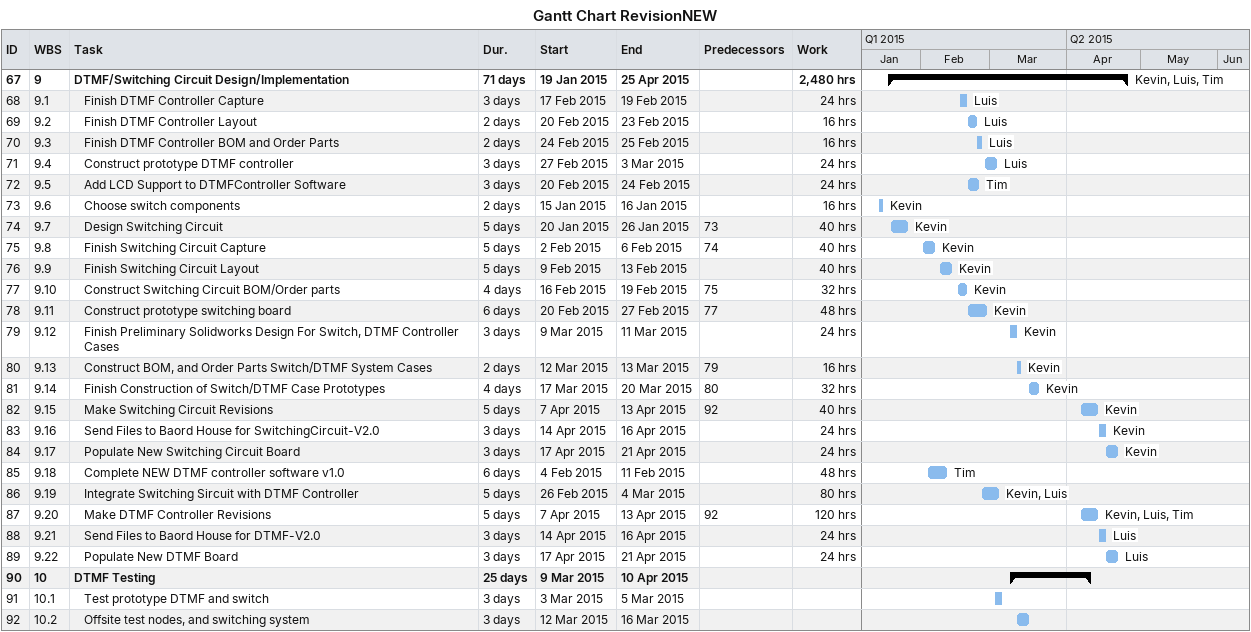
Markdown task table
Gantt Chart RevisionNEW

| ID | WBS | Task | Duration | Start | Finish | Predecessors | Resources | Work (h) |
|---|---|---|---|---|---|---|---|---|
| 67 | 9 | **DTMF/Switching Circuit Design/Implementation** | 71d | 2015-01-19 | 2015-04-25 |  | Kevin, Luis, Tim | 2480 |
| 68 | 9.1 | Finish DTMF Controller Capture | 3d | 2015-02-17 | 2015-02-19 |  | Luis | 24 |
| 69 | 9.2 | Finish DTMF Controller Layout | 2d | 2015-02-20 | 2015-02-23 |  | Luis | 16 |
| 70 | 9.3 | Finish DTMF Controller BOM and Order Parts | 2d | 2015-02-24 | 2015-02-25 |  | Luis | 16 |
| 71 | 9.4 | Construct prototype DTMF controller | 3d | 2015-02-27 | 2015-03-03 |  | Luis | 24 |
| 72 | 9.5 | Add LCD Support to DTMFController Software | 3d | 2015-02-20 | 2015-02-24 |  | Tim | 24 |
| 73 | 9.6 | Choose switch components | 2d | 2015-01-15 | 2015-01-16 |  | Kevin | 16 |
| 74 | 9.7 | Design Switching Circuit | 5d | 2015-01-20 | 2015-01-26 | 73 | Kevin | 40 |
| 75 | 9.8 | Finish Switching Circuit Capture | 5d | 2015-02-02 | 2015-02-06 | 74 | Kevin | 40 |
| 76 | 9.9 | Finish Switching Circuit Layout | 5d | 2015-02-09 | 2015-02-13 |  | Kevin | 40 |
| 77 | 9.10 | Construct Switching Circuit BOM/Order parts | 4d | 2015-02-16 | 2015-02-19 | 75 | Kevin | 32 |
| 78 | 9.11 | Construct prototype switching board | 6d | 2015-02-20 | 2015-02-27 | 77 | Kevin | 48 |
| 79 | 9.12 | Finish Preliminary Solidworks Design For Switch, DTMF Controller Cases | 3d | 2015-03-09 | 2015-03-11 |  | Kevin | 24 |
| 80 | 9.13 | Construct BOM, and Order Parts Switch/DTMF System Cases | 2d | 2015-03-12 | 2015-03-13 | 79 | Kevin | 16 |
| 81 | 9.14 | Finish Construction of Switch/DTMF Case Prototypes | 4d | 2015-03-17 | 2015-03-20 | 80 | Kevin | 32 |
| 82 | 9.15 | Make Switching Circuit Revisions | 5d | 2015-04-07 | 2015-04-13 | 92 | Kevin | 40 |
| 83 | 9.16 | Send Files to Baord House for SwitchingCircuit-V2.0 | 3d | 2015-04-14 | 2015-04-16 |  | Kevin | 24 |
| 84 | 9.17 | Populate New Switching Circuit Board | 3d | 2015-04-17 | 2015-04-21 |  | Kevin | 24 |
| 85 | 9.18 | Complete NEW DTMF controller software v1.0 | 6d | 2015-02-04 | 2015-02-11 |  | Tim | 48 |
| 86 | 9.19 | Integrate Switching Sircuit with DTMF Controller | 5d | 2015-02-26 | 2015-03-04 |  | Kevin, Luis | 80 |
| 87 | 9.20 | Make DTMF Controller Revisions | 5d | 2015-04-07 | 2015-04-13 | 92 | Kevin, Luis, Tim | 120 |
| 88 | 9.21 | Send Files to Baord House for DTMF-V2.0 | 3d | 2015-04-14 | 2015-04-16 |  | Luis | 24 |
| 89 | 9.22 | Populate New DTMF Board | 3d | 2015-04-17 | 2015-04-21 |  | Luis | 24 |
| 90 | 10 | **DTMF Testing** | 25d | 2015-03-09 | 2015-04-10 |  |  |  |
| 91 | 10.1 | Test prototype DTMF and switch | 3d | 2015-03-03 | 2015-03-05 |  |  |  |
| 92 | 10.2 | Offsite test nodes, and switching system | 3d | 2015-03-12 | 2015-03-16 |  |  |  |
